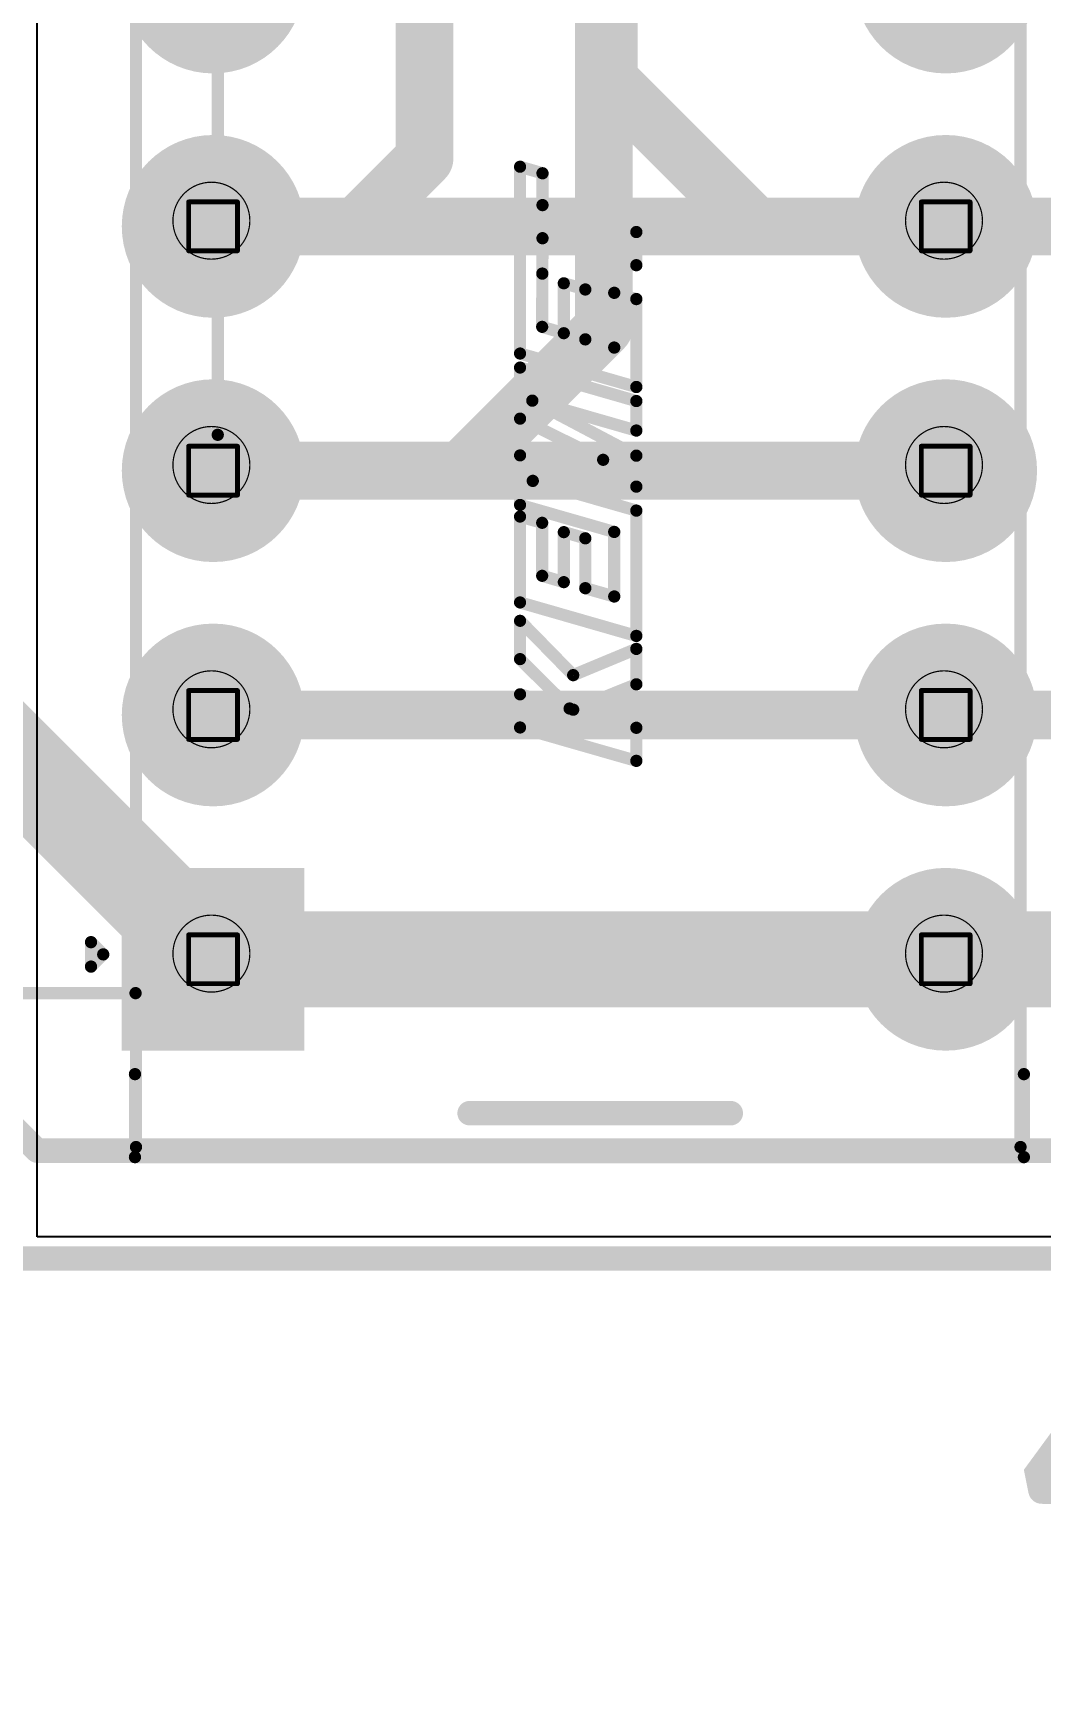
# Model space of a CAD drawing. Header units: millimetres. Extents: x -16 to 330, y -45 to 150.
# Drawn here: x 16.09 to 26.57, y -18 to -0.76 of the extents above; entities that cross this region are included whole.
import ezdxf

# ---------------------------------------------------------------- set-up
doc = ezdxf.new("R2010")
doc.units = ezdxf.units.MM
for name, color, linetype in [('BottomLayer', 5, 'Continuous'), ('BottomSolder', 6, 'Continuous'), ('DrillDrawing', 1, 'Continuous'), ('Mechanical1', 6, 'Continuous'), ('Mechanical13', 56, 'Continuous'), ('Mechanical2', 216, 'Continuous'), ('Mechanical3', 76, 'Continuous'), ('MidLayer1', 16, 'Continuous'), ('MidLayer2', 76, 'Continuous'), ('MultiLayer', 9, 'Continuous'), ('PadHoleLayer', 156, 'Continuous'), ('TopLayer', 1, 'Continuous'), ('TopOverlay', 2, 'Continuous'), ('TopSolder', 216, 'Continuous')]:
    doc.layers.add(name, color=color, linetype=linetype)
doc.styles.add('Calibri', font='calibriz.ttf', dxfattribs={"height": 0.2})

# ---------------------------------------------------------------- blocks, each defined once
blk = doc.blocks.new('EA2_3TNU_19')
at = {"layer": 'BottomLayer'}
h = blk.add_hatch(color=5, dxfattribs=at)
edge = h.paths.add_edge_path()
edge.add_arc((-3.81, 5.08), 0.95, 0, 360)
blk.add_hatch(color=5, dxfattribs=at).paths.add_polyline_path([(2.86, 6.03), (4.76, 6.03), (4.76, 4.13), (2.86, 4.13)])
h = blk.add_hatch(color=5, dxfattribs=at)
edge = h.paths.add_edge_path()
edge.add_arc((-3.81, 2.54), 0.95, 0, 360)
h = blk.add_hatch(color=5, dxfattribs=at)
edge = h.paths.add_edge_path()
edge.add_arc((3.81, 2.54), 0.95, 0, 360)
h = blk.add_hatch(color=5, dxfattribs=at)
edge = h.paths.add_edge_path()
edge.add_arc((-3.81, 0), 0.95, 0, 360)
h = blk.add_hatch(color=5, dxfattribs=at)
edge = h.paths.add_edge_path()
edge.add_arc((3.81, 0), 0.95, 0, 360)
h = blk.add_hatch(color=5, dxfattribs=at)
edge = h.paths.add_edge_path()
edge.add_arc((-3.81, -2.54), 0.95, 0, 360)
h = blk.add_hatch(color=5, dxfattribs=at)
edge = h.paths.add_edge_path()
edge.add_arc((3.81, -2.54), 0.95, 0, 360)
h = blk.add_hatch(color=5, dxfattribs=at)
edge = h.paths.add_edge_path()
edge.add_arc((-3.81, -5.08), 0.95, 0, 360)
h = blk.add_hatch(color=5, dxfattribs=at)
edge = h.paths.add_edge_path()
edge.add_arc((3.81, -5.08), 0.95, 0, 360)
at = {"layer": 'BottomSolder'}
h = blk.add_hatch(color=6, dxfattribs=at)
edge = h.paths.add_edge_path()
edge.add_arc((-3.81, 5.08), 0.41, 0, 360)
h = blk.add_hatch(color=6, dxfattribs=at)
edge = h.paths.add_edge_path()
edge.add_arc((3.81, 5.08), 0.41, 0, 360)
h = blk.add_hatch(color=6, dxfattribs=at)
edge = h.paths.add_edge_path()
edge.add_arc((-3.81, 2.54), 0.41, 0, 360)
h = blk.add_hatch(color=6, dxfattribs=at)
edge = h.paths.add_edge_path()
edge.add_arc((3.81, 2.54), 0.41, 0, 360)
h = blk.add_hatch(color=6, dxfattribs=at)
edge = h.paths.add_edge_path()
edge.add_arc((-3.81, 0), 0.41, 0, 360)
h = blk.add_hatch(color=6, dxfattribs=at)
edge = h.paths.add_edge_path()
edge.add_arc((3.81, 0), 0.41, 0, 360)
h = blk.add_hatch(color=6, dxfattribs=at)
edge = h.paths.add_edge_path()
edge.add_arc((-3.81, -2.54), 0.41, 0, 360)
h = blk.add_hatch(color=6, dxfattribs=at)
edge = h.paths.add_edge_path()
edge.add_arc((3.81, -2.54), 0.41, 0, 360)
h = blk.add_hatch(color=6, dxfattribs=at)
edge = h.paths.add_edge_path()
edge.add_arc((-3.81, -5.08), 0.41, 0, 360)
h = blk.add_hatch(color=6, dxfattribs=at)
edge = h.paths.add_edge_path()
edge.add_arc((3.81, -5.08), 0.41, 0, 360)
at = {"layer": 'MidLayer1'}
h = blk.add_hatch(color=16, dxfattribs=at)
edge = h.paths.add_edge_path()
edge.add_arc((-3.81, 5.08), 0.95, 0, 360)
blk.add_hatch(color=16, dxfattribs=at).paths.add_polyline_path([(2.86, 6.03), (4.76, 6.03), (4.76, 4.13), (2.86, 4.13)])
h = blk.add_hatch(color=16, dxfattribs=at)
edge = h.paths.add_edge_path()
edge.add_arc((-3.81, 2.54), 0.95, 0, 360)
h = blk.add_hatch(color=16, dxfattribs=at)
edge = h.paths.add_edge_path()
edge.add_arc((3.81, 2.54), 0.95, 0, 360)
h = blk.add_hatch(color=16, dxfattribs=at)
edge = h.paths.add_edge_path()
edge.add_arc((-3.81, 0), 0.95, 0, 360)
h = blk.add_hatch(color=16, dxfattribs=at)
edge = h.paths.add_edge_path()
edge.add_arc((3.81, 0), 0.95, 0, 360)
h = blk.add_hatch(color=16, dxfattribs=at)
edge = h.paths.add_edge_path()
edge.add_arc((-3.81, -2.54), 0.95, 0, 360)
h = blk.add_hatch(color=16, dxfattribs=at)
edge = h.paths.add_edge_path()
edge.add_arc((3.81, -2.54), 0.95, 0, 360)
h = blk.add_hatch(color=16, dxfattribs=at)
edge = h.paths.add_edge_path()
edge.add_arc((-3.81, -5.08), 0.95, 0, 360)
h = blk.add_hatch(color=16, dxfattribs=at)
edge = h.paths.add_edge_path()
edge.add_arc((3.81, -5.08), 0.95, 0, 360)
at = {"layer": 'MidLayer2'}
h = blk.add_hatch(color=76, dxfattribs=at)
edge = h.paths.add_edge_path()
edge.add_arc((-3.81, 5.08), 0.95, 0, 360)
blk.add_hatch(color=76, dxfattribs=at).paths.add_polyline_path([(2.86, 6.03), (4.76, 6.03), (4.76, 4.13), (2.86, 4.13)])
h = blk.add_hatch(color=76, dxfattribs=at)
edge = h.paths.add_edge_path()
edge.add_arc((-3.81, 2.54), 0.95, 0, 360)
h = blk.add_hatch(color=76, dxfattribs=at)
edge = h.paths.add_edge_path()
edge.add_arc((3.81, 2.54), 0.95, 0, 360)
h = blk.add_hatch(color=76, dxfattribs=at)
edge = h.paths.add_edge_path()
edge.add_arc((-3.81, 0), 0.95, 0, 360)
h = blk.add_hatch(color=76, dxfattribs=at)
edge = h.paths.add_edge_path()
edge.add_arc((3.81, 0), 0.95, 0, 360)
h = blk.add_hatch(color=76, dxfattribs=at)
edge = h.paths.add_edge_path()
edge.add_arc((-3.81, -2.54), 0.95, 0, 360)
h = blk.add_hatch(color=76, dxfattribs=at)
edge = h.paths.add_edge_path()
edge.add_arc((3.81, -2.54), 0.95, 0, 360)
h = blk.add_hatch(color=76, dxfattribs=at)
edge = h.paths.add_edge_path()
edge.add_arc((-3.81, -5.08), 0.95, 0, 360)
h = blk.add_hatch(color=76, dxfattribs=at)
edge = h.paths.add_edge_path()
edge.add_arc((3.81, -5.08), 0.95, 0, 360)
at = {"layer": 'MultiLayer'}
h = blk.add_hatch(color=9, dxfattribs=at)
edge = h.paths.add_edge_path()
edge.add_arc((-3.81, 5.08), 0.95, 0, 360)
blk.add_hatch(color=9, dxfattribs=at).paths.add_polyline_path([(2.86, 6.03), (4.76, 6.03), (4.76, 4.13), (2.86, 4.13)])
h = blk.add_hatch(color=9, dxfattribs=at)
edge = h.paths.add_edge_path()
edge.add_arc((-3.81, 2.54), 0.95, 0, 360)
h = blk.add_hatch(color=9, dxfattribs=at)
edge = h.paths.add_edge_path()
edge.add_arc((3.81, 2.54), 0.95, 0, 360)
h = blk.add_hatch(color=9, dxfattribs=at)
edge = h.paths.add_edge_path()
edge.add_arc((-3.81, 0), 0.95, 0, 360)
h = blk.add_hatch(color=9, dxfattribs=at)
edge = h.paths.add_edge_path()
edge.add_arc((3.81, 0), 0.95, 0, 360)
h = blk.add_hatch(color=9, dxfattribs=at)
edge = h.paths.add_edge_path()
edge.add_arc((-3.81, -2.54), 0.95, 0, 360)
h = blk.add_hatch(color=9, dxfattribs=at)
edge = h.paths.add_edge_path()
edge.add_arc((3.81, -2.54), 0.95, 0, 360)
h = blk.add_hatch(color=9, dxfattribs=at)
edge = h.paths.add_edge_path()
edge.add_arc((-3.81, -5.08), 0.95, 0, 360)
h = blk.add_hatch(color=9, dxfattribs=at)
edge = h.paths.add_edge_path()
edge.add_arc((3.81, -5.08), 0.95, 0, 360)
at = {"layer": 'PadHoleLayer'}
h = blk.add_hatch(color=156, dxfattribs=at)
edge = h.paths.add_edge_path()
edge.add_arc((-3.81, 5.08), 0.41, 0, 360)
h = blk.add_hatch(color=156, dxfattribs=at)
edge = h.paths.add_edge_path()
edge.add_arc((3.81, 5.08), 0.41, 0, 360)
h = blk.add_hatch(color=156, dxfattribs=at)
edge = h.paths.add_edge_path()
edge.add_arc((-3.81, 2.54), 0.41, 0, 360)
h = blk.add_hatch(color=156, dxfattribs=at)
edge = h.paths.add_edge_path()
edge.add_arc((3.81, 2.54), 0.41, 0, 360)
h = blk.add_hatch(color=156, dxfattribs=at)
edge = h.paths.add_edge_path()
edge.add_arc((-3.81, 0), 0.41, 0, 360)
h = blk.add_hatch(color=156, dxfattribs=at)
edge = h.paths.add_edge_path()
edge.add_arc((3.81, 0), 0.41, 0, 360)
h = blk.add_hatch(color=156, dxfattribs=at)
edge = h.paths.add_edge_path()
edge.add_arc((-3.81, -2.54), 0.41, 0, 360)
h = blk.add_hatch(color=156, dxfattribs=at)
edge = h.paths.add_edge_path()
edge.add_arc((3.81, -2.54), 0.41, 0, 360)
h = blk.add_hatch(color=156, dxfattribs=at)
edge = h.paths.add_edge_path()
edge.add_arc((-3.81, -5.08), 0.41, 0, 360)
h = blk.add_hatch(color=156, dxfattribs=at)
edge = h.paths.add_edge_path()
edge.add_arc((3.81, -5.08), 0.41, 0, 360)
at = {"layer": 'TopLayer'}
h = blk.add_hatch(color=1, dxfattribs=at)
edge = h.paths.add_edge_path()
edge.add_arc((-3.81, 5.08), 0.95, 0, 360)
blk.add_hatch(color=1, dxfattribs=at).paths.add_polyline_path([(2.86, 6.03), (4.76, 6.03), (4.76, 4.13), (2.86, 4.13)])
h = blk.add_hatch(color=1, dxfattribs=at)
edge = h.paths.add_edge_path()
edge.add_arc((-3.81, 2.54), 0.95, 0, 360)
h = blk.add_hatch(color=1, dxfattribs=at)
edge = h.paths.add_edge_path()
edge.add_arc((3.81, 2.54), 0.95, 0, 360)
h = blk.add_hatch(color=1, dxfattribs=at)
edge = h.paths.add_edge_path()
edge.add_arc((-3.81, 0), 0.95, 0, 360)
h = blk.add_hatch(color=1, dxfattribs=at)
edge = h.paths.add_edge_path()
edge.add_arc((3.81, 0), 0.95, 0, 360)
h = blk.add_hatch(color=1, dxfattribs=at)
edge = h.paths.add_edge_path()
edge.add_arc((-3.81, -2.54), 0.95, 0, 360)
h = blk.add_hatch(color=1, dxfattribs=at)
edge = h.paths.add_edge_path()
edge.add_arc((3.81, -2.54), 0.95, 0, 360)
h = blk.add_hatch(color=1, dxfattribs=at)
edge = h.paths.add_edge_path()
edge.add_arc((-3.81, -5.08), 0.95, 0, 360)
h = blk.add_hatch(color=1, dxfattribs=at)
edge = h.paths.add_edge_path()
edge.add_arc((3.81, -5.08), 0.95, 0, 360)
at = {"layer": 'TopSolder'}
h = blk.add_hatch(color=216, dxfattribs=at)
edge = h.paths.add_edge_path()
edge.add_arc((-3.81, 5.08), 0.41, 0, 360)
h = blk.add_hatch(color=216, dxfattribs=at)
edge = h.paths.add_edge_path()
edge.add_arc((3.81, 5.08), 0.41, 0, 360)
h = blk.add_hatch(color=216, dxfattribs=at)
edge = h.paths.add_edge_path()
edge.add_arc((-3.81, 2.54), 0.41, 0, 360)
h = blk.add_hatch(color=216, dxfattribs=at)
edge = h.paths.add_edge_path()
edge.add_arc((3.81, 2.54), 0.41, 0, 360)
h = blk.add_hatch(color=216, dxfattribs=at)
edge = h.paths.add_edge_path()
edge.add_arc((-3.81, 0), 0.41, 0, 360)
h = blk.add_hatch(color=216, dxfattribs=at)
edge = h.paths.add_edge_path()
edge.add_arc((3.81, 0), 0.41, 0, 360)
h = blk.add_hatch(color=216, dxfattribs=at)
edge = h.paths.add_edge_path()
edge.add_arc((-3.81, -2.54), 0.41, 0, 360)
h = blk.add_hatch(color=216, dxfattribs=at)
edge = h.paths.add_edge_path()
edge.add_arc((3.81, -2.54), 0.41, 0, 360)
h = blk.add_hatch(color=216, dxfattribs=at)
edge = h.paths.add_edge_path()
edge.add_arc((-3.81, -5.08), 0.41, 0, 360)
h = blk.add_hatch(color=216, dxfattribs=at)
edge = h.paths.add_edge_path()
edge.add_arc((3.81, -5.08), 0.41, 0, 360)
at = {"layer": 'TopOverlay'}
for points, const_width in [([(-4.623, 7.137), (-4.623, 6.274)], 0.127), ([(4.623, 7.137), (-4.623, 7.137)], 0.127), ([(4.623, 7.137), (4.623, 6.274)], 0.127), ([(1.143, 6.68), (-1.575, 6.68)], 0.254), ([(5.08, 5.156), (4.953, 5.029)], 0.127), ([(5.08, 5.156), (5.08, 4.902)], 0.127), ([(5.08, 4.902), (4.953, 5.029)], 0.127), ([(-4.623, -5.944), (-4.623, -7.137)], 0.127), ([(4.623, -5.944), (4.623, -7.137)], 0.127), ([(4.623, -7.137), (-4.623, -7.137)], 0.127)]:
    blk.add_lwpolyline(points, dxfattribs=dict(at, const_width=const_width))
for points, const_width in [([(-4.655, 7.137, 1), (-4.591, 7.137, 1)], 0.0635), ([(-4.655, 7.137, 1), (-4.591, 7.137, 1)], 0.0635), ([(4.591, 7.137, 1), (4.655, 7.137, 1)], 0.0635), ([(4.591, 7.137, 1), (4.655, 7.137, 1)], 0.0635), ([(-1.638, 6.68, 1), (-1.511, 6.68, 1)], 0.127), ([(1.079, 6.68, 1), (1.206, 6.68, 1)], 0.127), ([(-4.655, 6.274, 1), (-4.591, 6.274, 1)], 0.0635), ([(4.591, 6.274, 1), (4.655, 6.274, 1)], 0.0635), ([(5.048, 5.156, 1), (5.112, 5.156, 1)], 0.0635), ([(5.048, 5.156, 1), (5.112, 5.156, 1)], 0.0635), ([(4.921, 5.029, 1), (4.985, 5.029, 1)], 0.0635), ([(4.921, 5.029, 1), (4.985, 5.029, 1)], 0.0635), ([(5.048, 4.902, 1), (5.112, 4.902, 1)], 0.0635), ([(5.048, 4.902, 1), (5.112, 4.902, 1)], 0.0635), ([(-4.655, -5.944, 1), (-4.591, -5.944, 1)], 0.0635), ([(4.591, -5.944, 1), (4.655, -5.944, 1)], 0.0635), ([(-4.655, -7.137, 1), (-4.591, -7.137, 1)], 0.0635), ([(-4.655, -7.137, 1), (-4.591, -7.137, 1)], 0.0635), ([(4.591, -7.137, 1), (4.655, -7.137, 1)], 0.0635), ([(4.591, -7.137, 1), (4.655, -7.137, 1)], 0.0635)]:
    blk.add_lwpolyline(points, format="xyb", close=True, dxfattribs=dict(at, const_width=const_width))

msp = doc.modelspace()

# ---------------------------------------------------------------- linework, layer by layer
at = {"layer": 'BottomLayer'}
for p, q in [((16.129, -13.275), (16.129, 17.912)), ((86.955, -13.267), (16.129, -13.275))]:
    msp.add_line(p, q, dxfattribs=at)
at = {"layer": 'BottomLayer', "const_width": 0.254}
for points in [[(15.475, -11.725), (16.129, -12.379)], [(16.129, -12.379), (30.632, -12.379)]]:
    msp.add_lwpolyline(points, dxfattribs=at)
at = {"layer": 'BottomLayer', "const_width": 0.127}
msp.add_lwpolyline([(16.065, -12.379, 1), (16.192, -12.379, 1)], format="xyb", close=True, dxfattribs=at)
msp.add_lwpolyline([(16.065, -12.379, 1), (16.192, -12.379, 1)], format="xyb", close=True, dxfattribs=at)
at = {"layer": 'DrillDrawing', "const_width": 0.0508}
for points in [[(17.704, -2.515), (18.212, -2.515)], [(17.704, -3.023), (17.704, -2.515)], [(18.212, -3.023), (18.212, -2.515)], [(25.324, -2.515), (25.832, -2.515)], [(25.324, -3.023), (25.324, -2.515)], [(25.832, -3.023), (25.832, -2.515)], [(17.704, -3.023), (18.212, -3.023)], [(25.324, -3.023), (25.832, -3.023)], [(17.704, -5.055), (18.212, -5.055)], [(17.704, -5.563), (17.704, -5.055)], [(18.212, -5.563), (18.212, -5.055)], [(25.324, -5.055), (25.832, -5.055)], [(25.324, -5.563), (25.324, -5.055)], [(25.832, -5.563), (25.832, -5.055)], [(17.704, -5.563), (18.212, -5.563)], [(25.324, -5.563), (25.832, -5.563)], [(17.704, -7.595), (18.212, -7.595)], [(17.704, -8.103), (17.704, -7.595)], [(18.212, -8.103), (18.212, -7.595)], [(25.324, -7.595), (25.832, -7.595)], [(25.324, -8.103), (25.324, -7.595)], [(25.832, -8.103), (25.832, -7.595)], [(17.704, -8.103), (18.212, -8.103)], [(25.324, -8.103), (25.832, -8.103)], [(17.704, -10.135), (18.212, -10.135)], [(17.704, -10.643), (17.704, -10.135)], [(18.212, -10.643), (18.212, -10.135)], [(25.324, -10.135), (25.832, -10.135)], [(25.324, -10.643), (25.324, -10.135)], [(25.832, -10.643), (25.832, -10.135)], [(17.704, -10.643), (18.212, -10.643)], [(25.324, -10.643), (25.832, -10.643)]]:
    msp.add_lwpolyline(points, dxfattribs=at)
at = {"layer": 'DrillDrawing', "const_width": 0.0254}
for points in [[(17.691, -2.515, 1), (17.716, -2.515, 1)], [(17.691, -2.515, 1), (17.716, -2.515, 1)], [(18.199, -2.515, 1), (18.224, -2.515, 1)], [(18.199, -2.515, 1), (18.224, -2.515, 1)], [(25.311, -2.515, 1), (25.336, -2.515, 1)], [(25.311, -2.515, 1), (25.336, -2.515, 1)], [(25.819, -2.515, 1), (25.844, -2.515, 1)], [(25.819, -2.515, 1), (25.844, -2.515, 1)], [(17.691, -3.023, 1), (17.716, -3.023, 1)], [(17.691, -3.023, 1), (17.716, -3.023, 1)], [(18.199, -3.023, 1), (18.224, -3.023, 1)], [(18.199, -3.023, 1), (18.224, -3.023, 1)], [(25.311, -3.023, 1), (25.336, -3.023, 1)], [(25.311, -3.023, 1), (25.336, -3.023, 1)], [(25.819, -3.023, 1), (25.844, -3.023, 1)], [(25.819, -3.023, 1), (25.844, -3.023, 1)], [(17.691, -5.055, 1), (17.716, -5.055, 1)], [(17.691, -5.055, 1), (17.716, -5.055, 1)], [(18.199, -5.055, 1), (18.224, -5.055, 1)], [(18.199, -5.055, 1), (18.224, -5.055, 1)], [(25.311, -5.055, 1), (25.336, -5.055, 1)], [(25.311, -5.055, 1), (25.336, -5.055, 1)], [(25.819, -5.055, 1), (25.844, -5.055, 1)], [(25.819, -5.055, 1), (25.844, -5.055, 1)], [(17.691, -5.563, 1), (17.716, -5.563, 1)], [(17.691, -5.563, 1), (17.716, -5.563, 1)], [(18.199, -5.563, 1), (18.224, -5.563, 1)], [(18.199, -5.563, 1), (18.224, -5.563, 1)], [(25.311, -5.563, 1), (25.336, -5.563, 1)], [(25.311, -5.563, 1), (25.336, -5.563, 1)], [(25.819, -5.563, 1), (25.844, -5.563, 1)], [(25.819, -5.563, 1), (25.844, -5.563, 1)], [(17.691, -7.595, 1), (17.716, -7.595, 1)], [(17.691, -7.595, 1), (17.716, -7.595, 1)], [(18.199, -7.595, 1), (18.224, -7.595, 1)], [(18.199, -7.595, 1), (18.224, -7.595, 1)], [(25.311, -7.595, 1), (25.336, -7.595, 1)], [(25.311, -7.595, 1), (25.336, -7.595, 1)], [(25.819, -7.595, 1), (25.844, -7.595, 1)], [(25.819, -7.595, 1), (25.844, -7.595, 1)], [(17.691, -8.103, 1), (17.716, -8.103, 1)], [(17.691, -8.103, 1), (17.716, -8.103, 1)], [(18.199, -8.103, 1), (18.224, -8.103, 1)], [(18.199, -8.103, 1), (18.224, -8.103, 1)], [(25.311, -8.103, 1), (25.336, -8.103, 1)], [(25.311, -8.103, 1), (25.336, -8.103, 1)], [(25.819, -8.103, 1), (25.844, -8.103, 1)], [(25.819, -8.103, 1), (25.844, -8.103, 1)], [(17.691, -10.135, 1), (17.716, -10.135, 1)], [(17.691, -10.135, 1), (17.716, -10.135, 1)], [(18.199, -10.135, 1), (18.224, -10.135, 1)], [(18.199, -10.135, 1), (18.224, -10.135, 1)], [(25.311, -10.135, 1), (25.336, -10.135, 1)], [(25.311, -10.135, 1), (25.336, -10.135, 1)], [(25.819, -10.135, 1), (25.844, -10.135, 1)], [(25.819, -10.135, 1), (25.844, -10.135, 1)], [(17.691, -10.643, 1), (17.716, -10.643, 1)], [(17.691, -10.643, 1), (17.716, -10.643, 1)], [(18.199, -10.643, 1), (18.224, -10.643, 1)], [(18.199, -10.643, 1), (18.224, -10.643, 1)], [(25.311, -10.643, 1), (25.336, -10.643, 1)], [(25.311, -10.643, 1), (25.336, -10.643, 1)], [(25.819, -10.643, 1), (25.844, -10.643, 1)], [(25.819, -10.643, 1), (25.844, -10.643, 1)]]:
    msp.add_lwpolyline(points, format="xyb", close=True, dxfattribs=at)
at = {"layer": 'Mechanical1'}
for points, const_width in [([(18.34, -2.71, 1), (17.54, -2.71, 1)], 0.0127), ([(25.96, -2.71, 1), (25.16, -2.71, 1)], 0.0127), ([(17.537, -2.71, 1), (17.543, -2.71, 1)], 0.00635), ([(18.337, -2.71, 1), (18.343, -2.71, 1)], 0.00635), ([(25.157, -2.71, 1), (25.163, -2.71, 1)], 0.00635), ([(25.957, -2.71, 1), (25.963, -2.71, 1)], 0.00635), ([(18.34, -5.25, 1), (17.54, -5.25, 1)], 0.0127), ([(25.96, -5.25, 1), (25.16, -5.25, 1)], 0.0127), ([(17.537, -5.25, 1), (17.543, -5.25, 1)], 0.00635), ([(18.337, -5.25, 1), (18.343, -5.25, 1)], 0.00635), ([(25.157, -5.25, 1), (25.163, -5.25, 1)], 0.00635), ([(25.957, -5.25, 1), (25.963, -5.25, 1)], 0.00635), ([(18.34, -7.79, 1), (17.54, -7.79, 1)], 0.0127), ([(25.96, -7.79, 1), (25.16, -7.79, 1)], 0.0127), ([(17.537, -7.79, 1), (17.543, -7.79, 1)], 0.00635), ([(18.337, -7.79, 1), (18.343, -7.79, 1)], 0.00635), ([(25.157, -7.79, 1), (25.163, -7.79, 1)], 0.00635), ([(25.957, -7.79, 1), (25.963, -7.79, 1)], 0.00635), ([(18.34, -10.33, 1), (17.54, -10.33, 1)], 0.0127), ([(25.96, -10.33, 1), (25.16, -10.33, 1)], 0.0127), ([(17.537, -10.33, 1), (17.543, -10.33, 1)], 0.00635), ([(18.337, -10.33, 1), (18.343, -10.33, 1)], 0.00635), ([(25.157, -10.33, 1), (25.163, -10.33, 1)], 0.00635), ([(25.957, -10.33, 1), (25.963, -10.33, 1)], 0.00635)]:
    msp.add_lwpolyline(points, format="xyb", close=True, dxfattribs=dict(at, const_width=const_width))
at = {"layer": 'Mechanical13', "const_width": 0.127}
for points in [[(18.006, -4.936), (18.006, 3.009)], [(18.006, -4.936), (18.006, 3.009)], [(17.156, -12.341), (17.156, 1.859)], [(26.356, -12.341), (26.356, 1.859)], [(21.15, -2.149), (21.384, -2.217)], [(21.15, -4.091), (21.15, -2.149)], [(21.384, -2.548), (21.384, -2.217)], [(21.384, -2.548), (22.36, -2.828)], [(21.382, -3.26), (21.384, -2.892)], [(21.384, -2.892), (22.36, -3.173)], [(22.36, -3.173), (22.36, -2.828)], [(21.381, -3.814), (21.382, -3.26)], [(21.606, -3.361), (21.829, -3.425)], [(21.606, -3.88), (21.606, -3.361)], [(21.829, -3.944), (21.829, -3.425)], [(22.13, -3.46), (22.36, -3.525)], [(22.13, -4.029), (22.13, -3.46)], [(22.36, -4.439), (22.36, -3.525)], [(21.381, -3.814), (21.606, -3.88)], [(21.829, -3.944), (22.13, -4.029)], [(21.15, -4.091), (22.36, -4.439)], [(21.15, -4.237), (22.36, -4.585)], [(21.15, -4.768), (21.15, -4.237)], [(21.278, -4.581), (22.36, -5.153)], [(21.278, -4.581), (22.36, -4.892)], [(22.36, -4.892), (22.36, -4.585)], [(21.15, -4.768), (22.015, -5.196)], [(21.15, -5.15), (22.015, -5.196)], [(21.15, -5.665), (21.15, -5.15)], [(22.36, -5.475), (22.36, -5.153)], [(21.283, -5.415), (22.36, -5.475)], [(21.283, -5.415), (22.36, -5.724)], [(21.15, -5.665), (22.13, -5.946)], [(22.36, -7.027), (22.36, -5.724)], [(21.15, -5.786), (21.381, -5.851)], [(21.15, -6.679), (21.15, -5.786)], [(21.381, -6.402), (21.381, -5.851)], [(21.606, -5.948), (21.829, -6.012)], [(21.606, -6.468), (21.606, -5.948)], [(21.829, -6.531), (21.829, -6.012)], [(22.13, -6.617), (22.13, -5.946)], [(21.381, -6.402), (21.606, -6.468)], [(21.829, -6.531), (22.13, -6.617)], [(21.15, -6.679), (22.36, -7.027)], [(21.15, -6.87), (21.703, -7.435)], [(21.15, -7.268), (21.15, -6.87)], [(21.15, -7.268), (21.666, -7.782)], [(21.703, -7.435), (22.36, -7.162)], [(22.36, -7.53), (22.36, -7.162)], [(21.15, -7.634), (21.666, -7.782)], [(21.15, -7.979), (21.15, -7.634)], [(21.703, -7.794), (22.36, -7.53)], [(21.703, -7.794), (22.36, -7.982)], [(21.15, -7.979), (22.36, -8.326)], [(22.36, -8.326), (22.36, -7.982)], [(9.206, -10.741), (17.151, -10.741)], [(9.206, -10.741), (17.151, -10.741)], [(17.156, -12.341), (26.356, -12.341)], [(13.506, -13.491), (95.256, -13.491)]]:
    msp.add_lwpolyline(points, dxfattribs=at)
at = {"layer": 'Mechanical13', "const_width": 0.0635}
for points in [[(21.119, -2.149, 1), (21.182, -2.149, 1)], [(21.119, -2.149, 1), (21.182, -2.149, 1)], [(21.352, -2.217, 1), (21.416, -2.217, 1)], [(21.352, -2.217, 1), (21.416, -2.217, 1)], [(21.352, -2.548, 1), (21.416, -2.548, 1)], [(21.352, -2.548, 1), (21.416, -2.548, 1)], [(21.352, -2.892, 1), (21.416, -2.892, 1)], [(21.352, -2.892, 1), (21.416, -2.892, 1)], [(22.328, -2.828, 1), (22.392, -2.828, 1)], [(22.328, -2.828, 1), (22.392, -2.828, 1)], [(21.35, -3.26, 1), (21.414, -3.26, 1)], [(21.35, -3.26, 1), (21.414, -3.26, 1)], [(22.328, -3.173, 1), (22.392, -3.173, 1)], [(22.328, -3.173, 1), (22.392, -3.173, 1)], [(21.574, -3.361, 1), (21.637, -3.361, 1)], [(21.574, -3.361, 1), (21.637, -3.361, 1)], [(21.797, -3.425, 1), (21.861, -3.425, 1)], [(21.797, -3.425, 1), (21.861, -3.425, 1)], [(22.098, -3.46, 1), (22.162, -3.46, 1)], [(22.098, -3.46, 1), (22.162, -3.46, 1)], [(22.328, -3.525, 1), (22.392, -3.525, 1)], [(22.328, -3.525, 1), (22.392, -3.525, 1)], [(21.349, -3.814, 1), (21.412, -3.814, 1)], [(21.349, -3.814, 1), (21.412, -3.814, 1)], [(21.574, -3.88, 1), (21.637, -3.88, 1)], [(21.574, -3.88, 1), (21.637, -3.88, 1)], [(21.797, -3.944, 1), (21.861, -3.944, 1)], [(21.797, -3.944, 1), (21.861, -3.944, 1)], [(22.098, -4.029, 1), (22.162, -4.029, 1)], [(22.098, -4.029, 1), (22.162, -4.029, 1)], [(21.119, -4.091, 1), (21.182, -4.091, 1)], [(21.119, -4.091, 1), (21.182, -4.091, 1)], [(21.119, -4.237, 1), (21.182, -4.237, 1)], [(21.119, -4.237, 1), (21.182, -4.237, 1)], [(22.328, -4.439, 1), (22.392, -4.439, 1)], [(22.328, -4.439, 1), (22.392, -4.439, 1)], [(21.246, -4.581, 1), (21.31, -4.581, 1)], [(21.246, -4.581, 1), (21.31, -4.581, 1)], [(22.328, -4.585, 1), (22.392, -4.585, 1)], [(22.328, -4.585, 1), (22.392, -4.585, 1)], [(21.119, -4.768, 1), (21.182, -4.768, 1)], [(21.119, -4.768, 1), (21.182, -4.768, 1)], [(17.974, -4.936, 1), (18.038, -4.936, 1)], [(17.974, -4.936, 1), (18.038, -4.936, 1)], [(22.328, -4.892, 1), (22.392, -4.892, 1)], [(22.328, -4.892, 1), (22.392, -4.892, 1)], [(21.119, -5.15, 1), (21.182, -5.15, 1)], [(21.119, -5.15, 1), (21.182, -5.15, 1)], [(21.983, -5.196, 1), (22.046, -5.196, 1)], [(21.983, -5.196, 1), (22.046, -5.196, 1)], [(22.328, -5.153, 1), (22.392, -5.153, 1)], [(22.328, -5.153, 1), (22.392, -5.153, 1)], [(21.251, -5.415, 1), (21.315, -5.415, 1)], [(21.251, -5.415, 1), (21.315, -5.415, 1)], [(22.328, -5.475, 1), (22.392, -5.475, 1)], [(22.328, -5.475, 1), (22.392, -5.475, 1)], [(21.119, -5.665, 1), (21.182, -5.665, 1)], [(21.119, -5.665, 1), (21.182, -5.665, 1)], [(22.328, -5.724, 1), (22.392, -5.724, 1)], [(22.328, -5.724, 1), (22.392, -5.724, 1)], [(21.119, -5.786, 1), (21.182, -5.786, 1)], [(21.119, -5.786, 1), (21.182, -5.786, 1)], [(21.349, -5.851, 1), (21.412, -5.851, 1)], [(21.349, -5.851, 1), (21.412, -5.851, 1)], [(21.574, -5.948, 1), (21.637, -5.948, 1)], [(21.574, -5.948, 1), (21.637, -5.948, 1)], [(21.797, -6.012, 1), (21.861, -6.012, 1)], [(21.797, -6.012, 1), (21.861, -6.012, 1)], [(22.098, -5.946, 1), (22.162, -5.946, 1)], [(22.098, -5.946, 1), (22.162, -5.946, 1)], [(21.349, -6.402, 1), (21.412, -6.402, 1)], [(21.349, -6.402, 1), (21.412, -6.402, 1)], [(21.574, -6.468, 1), (21.637, -6.468, 1)], [(21.574, -6.468, 1), (21.637, -6.468, 1)], [(21.797, -6.531, 1), (21.861, -6.531, 1)], [(21.797, -6.531, 1), (21.861, -6.531, 1)], [(21.119, -6.679, 1), (21.182, -6.679, 1)], [(21.119, -6.679, 1), (21.182, -6.679, 1)], [(22.098, -6.617, 1), (22.162, -6.617, 1)], [(22.098, -6.617, 1), (22.162, -6.617, 1)], [(21.119, -6.87, 1), (21.182, -6.87, 1)], [(21.119, -6.87, 1), (21.182, -6.87, 1)], [(22.328, -7.027, 1), (22.392, -7.027, 1)], [(22.328, -7.027, 1), (22.392, -7.027, 1)], [(21.119, -7.268, 1), (21.182, -7.268, 1)], [(21.119, -7.268, 1), (21.182, -7.268, 1)], [(22.328, -7.162, 1), (22.392, -7.162, 1)], [(22.328, -7.162, 1), (22.392, -7.162, 1)], [(21.671, -7.435, 1), (21.735, -7.435, 1)], [(21.671, -7.435, 1), (21.735, -7.435, 1)], [(21.119, -7.634, 1), (21.182, -7.634, 1)], [(21.119, -7.634, 1), (21.182, -7.634, 1)], [(22.328, -7.53, 1), (22.392, -7.53, 1)], [(22.328, -7.53, 1), (22.392, -7.53, 1)], [(21.634, -7.782, 1), (21.698, -7.782, 1)], [(21.634, -7.782, 1), (21.698, -7.782, 1)], [(21.671, -7.794, 1), (21.735, -7.794, 1)], [(21.671, -7.794, 1), (21.735, -7.794, 1)], [(21.119, -7.979, 1), (21.182, -7.979, 1)], [(21.119, -7.979, 1), (21.182, -7.979, 1)], [(22.328, -7.982, 1), (22.392, -7.982, 1)], [(22.328, -7.982, 1), (22.392, -7.982, 1)], [(22.328, -8.326, 1), (22.392, -8.326, 1)], [(22.328, -8.326, 1), (22.392, -8.326, 1)], [(17.119, -10.741, 1), (17.183, -10.741, 1)], [(17.119, -10.741, 1), (17.183, -10.741, 1)], [(17.124, -12.341, 1), (17.188, -12.341, 1)], [(17.124, -12.341, 1), (17.188, -12.341, 1)], [(26.324, -12.341, 1), (26.388, -12.341, 1)], [(26.324, -12.341, 1), (26.388, -12.341, 1)]]:
    msp.add_lwpolyline(points, format="xyb", close=True, dxfattribs=at)
at = {"layer": 'Mechanical2', "const_width": 0.254}
msp.add_lwpolyline([(13.5, -13.5), (95.25, -13.5)], dxfattribs=at)
at = {"layer": 'MidLayer1'}
for p, q in [((16.129, -13.275), (16.129, 17.912)), ((86.955, -13.267), (16.129, -13.275))]:
    msp.add_line(p, q, dxfattribs=at)
for points, const_width in [([(22.022, -3.823), (22.022, 1.879)], 0.6), ([(20.536, -5.309), (22.022, -3.823)], 0.6), ([(17.958, -5.309), (20.536, -5.309)], 0.6), ([(20.536, -5.309), (25.578, -5.309)], 0.6), ([(17.958, -7.849), (25.578, -7.849)], 0.508), ([(25.578, -7.849), (27.94, -7.849)], 0.508), ([(17.958, -10.389), (25.578, -10.389)], 1), ([(25.578, -10.389), (27.94, -10.389)], 1)]:
    msp.add_lwpolyline(points, dxfattribs=dict(at, const_width=const_width))
for points, const_width in [([(21.872, -3.823, 1), (22.172, -3.823, 1)], 0.3), ([(21.872, -3.823, 1), (22.172, -3.823, 1)], 0.3), ([(17.808, -5.309, 1), (18.108, -5.309, 1)], 0.3), ([(20.386, -5.309, 1), (20.686, -5.309, 1)], 0.3), ([(20.386, -5.309, 1), (20.686, -5.309, 1)], 0.3), ([(20.386, -5.309, 1), (20.686, -5.309, 1)], 0.3), ([(25.428, -5.309, 1), (25.728, -5.309, 1)], 0.3), ([(17.831, -7.849, 1), (18.085, -7.849, 1)], 0.254), ([(25.451, -7.849, 1), (25.705, -7.849, 1)], 0.254), ([(25.451, -7.849, 1), (25.705, -7.849, 1)], 0.254), ([(17.708, -10.389, 1), (18.208, -10.389, 1)], 0.5), ([(25.328, -10.389, 1), (25.828, -10.389, 1)], 0.5), ([(25.328, -10.389, 1), (25.828, -10.389, 1)], 0.5)]:
    msp.add_lwpolyline(points, format="xyb", close=True, dxfattribs=dict(at, const_width=const_width))
at = {"layer": 'MidLayer2'}
for p, q in [((16.129, -13.275), (16.129, 17.912)), ((86.955, -13.267), (16.129, -13.275))]:
    msp.add_line(p, q, dxfattribs=at)
for points, const_width in [([(22.073, -1.245), (22.073, 24.823)], 0.6), ([(22.073, -1.245), (23.597, -2.769)], 0.6), ([(23.597, -2.769), (25.578, -2.769)], 0.6), ([(12.751, -5.182), (17.958, -10.389)], 1), ([(17.958, -10.389), (25.578, -10.389)], 1), ([(25.578, -10.389), (27.94, -10.389)], 1)]:
    msp.add_lwpolyline(points, dxfattribs=dict(at, const_width=const_width))
for points, const_width in [([(21.923, -1.245, 1), (22.223, -1.245, 1)], 0.3), ([(21.923, -1.245, 1), (22.223, -1.245, 1)], 0.3), ([(23.447, -2.769, 1), (23.747, -2.769, 1)], 0.3), ([(23.447, -2.769, 1), (23.747, -2.769, 1)], 0.3), ([(25.428, -2.769, 1), (25.728, -2.769, 1)], 0.3), ([(17.708, -10.389, 1), (18.208, -10.389, 1)], 0.5), ([(17.708, -10.389, 1), (18.208, -10.389, 1)], 0.5), ([(25.328, -10.389, 1), (25.828, -10.389, 1)], 0.5), ([(25.328, -10.389, 1), (25.828, -10.389, 1)], 0.5)]:
    msp.add_lwpolyline(points, format="xyb", close=True, dxfattribs=dict(at, const_width=const_width))
at = {"layer": 'TopLayer'}
for p, q in [((16.129, -13.275), (16.129, 17.912)), ((86.955, -13.267), (16.129, -13.275))]:
    msp.add_line(p, q, dxfattribs=at)
at = {"layer": 'TopLayer', "const_width": 0.6}
for points in [[(20.157, -2.062), (20.157, 1.346)], [(19.45, -2.769), (20.157, -2.062)], [(17.958, -2.769), (19.45, -2.769)], [(19.45, -2.769), (25.578, -2.769)], [(25.578, -2.769), (27.94, -2.769)]]:
    msp.add_lwpolyline(points, dxfattribs=at)
at = {"layer": 'TopLayer', "const_width": 0.3}
for points in [[(20.007, -2.062, 1), (20.307, -2.062, 1)], [(20.007, -2.062, 1), (20.307, -2.062, 1)], [(17.808, -2.769, 1), (18.108, -2.769, 1)], [(19.3, -2.769, 1), (19.6, -2.769, 1)], [(19.3, -2.769, 1), (19.6, -2.769, 1)], [(19.3, -2.769, 1), (19.6, -2.769, 1)], [(25.428, -2.769, 1), (25.728, -2.769, 1)], [(25.428, -2.769, 1), (25.728, -2.769, 1)]]:
    msp.add_lwpolyline(points, format="xyb", close=True, dxfattribs=at)

# ---------------------------------------------------------------- block references
at = {"rotation": 180}
msp.add_blockref('EA2_3TNU_19', (21.768, -5.309), dxfattribs=at)

# ---------------------------------------------------------------- texts
at = {"layer": 'Mechanical3', "style": 'Calibri'}
msp.add_text('4-Layer Stackup 1.6mm FR4', height=3.81, rotation=360, dxfattribs=at).set_placement((26.289, -17.048))

doc.saveas('drawing.dxf')
